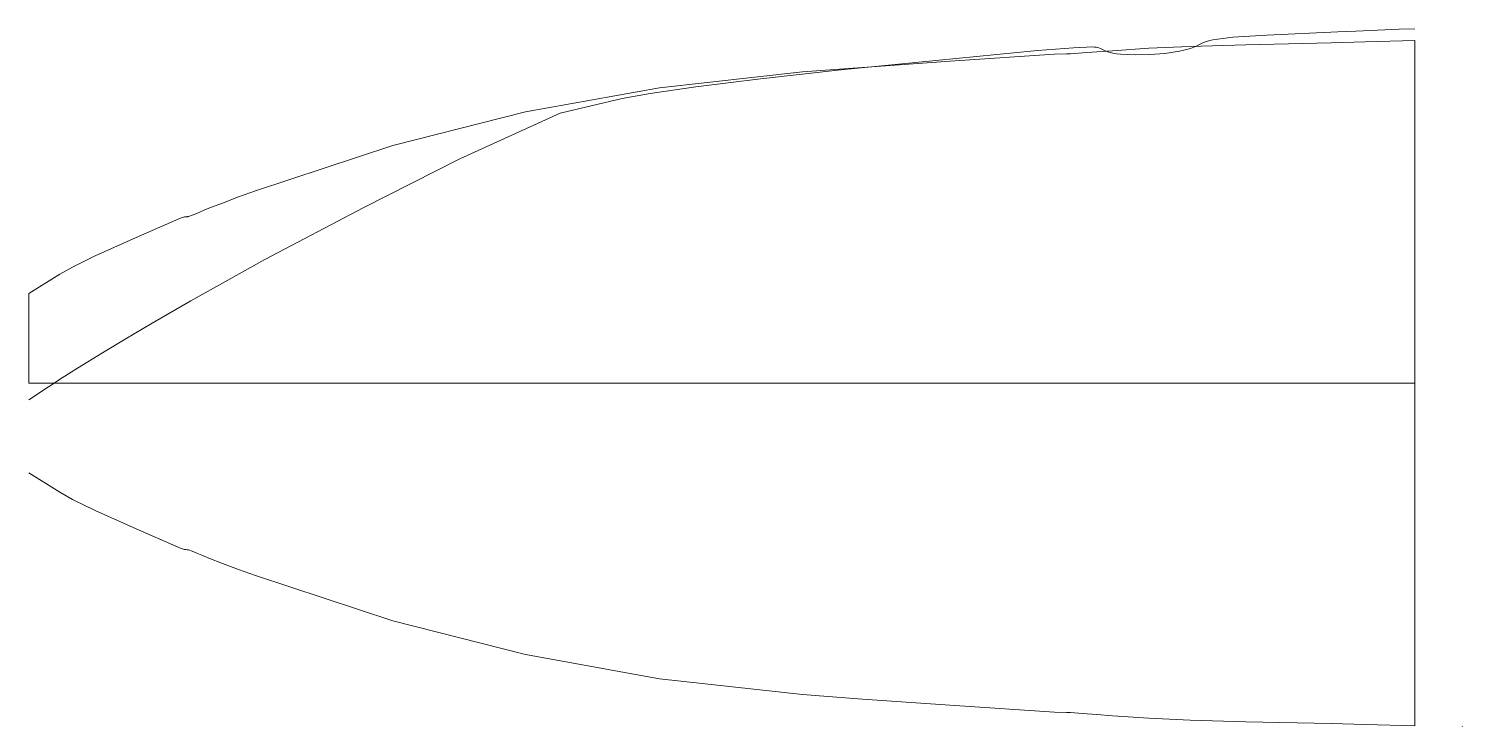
# Model space of a CAD drawing. Extents: x 0 to 18.1, y -4.3 to 4.5.
import ezdxf

# ---------------------------------------------------------------- set-up
doc = ezdxf.new("R2010")
doc.units = 0
doc.layers.get('0').update_dxf_attribs({"linetype": 'CONTINUOUS', "lineweight": 0})

msp = doc.modelspace()

# ---------------------------------------------------------------- linework, layer by layer
at = {"color": 150}
for p, q in [((14.95, 4.337), (15.202, 4.37)), ((15.202, 4.37), (15.63, 4.398)), ((15.63, 4.398), (16.528, 4.437)), ((16.528, 4.437), (16.753, 4.446)), ((16.753, 4.446), (17.026, 4.458)), ((17.026, 4.458), (17.301, 4.47)), ((17.301, 4.47), (17.5, 4.478)), ((11.454, 4.078), (12.737, 4.201)), ((12.737, 4.201), (13.192, 4.238)), ((13.303, 4.171), (13.152, 4.161)), ((13.192, 4.238), (13.436, 4.247)), ((13.483, 4.184), (13.303, 4.171)), ((13.436, 4.247), (13.455, 4.246)), ((13.455, 4.246), (13.475, 4.244)), ((13.475, 4.244), (13.494, 4.24)), ((13.683, 4.2), (13.483, 4.184)), ((13.494, 4.24), (13.512, 4.235)), ((13.512, 4.235), (13.53, 4.228)), ((13.53, 4.228), (13.548, 4.22)), ((13.548, 4.22), (13.592, 4.199)), ((13.592, 4.199), (13.638, 4.182)), ((13.638, 4.182), (13.685, 4.169)), ((14.141, 4.231), (13.683, 4.2)), ((13.685, 4.169), (13.733, 4.159)), ((14.664, 4.254), (14.141, 4.231)), ((14.153, 4.15), (14.342, 4.166)), ((14.342, 4.166), (14.53, 4.193)), ((14.53, 4.193), (14.599, 4.209)), ((14.599, 4.209), (14.667, 4.229)), ((15.367, 4.275), (14.664, 4.254)), ((14.667, 4.229), (14.732, 4.254)), ((14.732, 4.254), (14.796, 4.285)), ((14.796, 4.285), (14.833, 4.302)), ((14.833, 4.302), (14.871, 4.316)), ((14.871, 4.316), (14.91, 4.328)), ((14.91, 4.328), (14.95, 4.337)), ((16.441, 4.3), (15.367, 4.275)), ((16.872, 4.31), (16.441, 4.3)), ((17.5, 4.328), (16.872, 4.31)), ((17.5, 4.328), (17.5, -4.328)), ((10.526, 3.989), (9.768, 3.932)), ((10.251, 3.958), (11.454, 4.078)), ((11.693, 4.07), (10.526, 3.989)), ((12.952, 4.156), (11.693, 4.07)), ((13.103, 4.16), (12.952, 4.156)), ((13.152, 4.161), (13.103, 4.16)), ((13.733, 4.159), (13.782, 4.154)), ((13.782, 4.154), (13.967, 4.146)), ((13.967, 4.146), (14.153, 4.15)), ((9.768, 3.932), (7.963, 3.732)), ((8.421, 3.745), (9.239, 3.846)), ((9.239, 3.846), (10.251, 3.958)), ((7.963, 3.732), (6.27, 3.428)), ((7.491, 3.595), (7.847, 3.659)), ((7.847, 3.659), (8.421, 3.745)), ((6.71, 3.41), (7.491, 3.595)), ((6.27, 3.428), (4.599, 3.001)), ((5.442, 2.833), (6.71, 3.41)), ((4.599, 3.001), (2.863, 2.43)), ((4.231, 2.218), (5.442, 2.833)), ((2.863, 2.43), (2.651, 2.352)), ((2.274, 2.209), (2.184, 2.171)), ((2.447, 2.276), (2.274, 2.209)), ((2.651, 2.352), (2.447, 2.276)), ((2.983, 1.562), (4.231, 2.218)), ((1.926, 2.088), (1.359, 1.84)), ((1.94, 2.093), (1.926, 2.088)), ((1.954, 2.098), (1.94, 2.093)), ((1.969, 2.101), (1.954, 2.098)), ((1.984, 2.102), (1.969, 2.101)), ((1.999, 2.103), (1.984, 2.102)), ((2.004, 2.103), (1.999, 2.103)), ((2.009, 2.104), (2.004, 2.103)), ((2.014, 2.105), (2.009, 2.104)), ((2.019, 2.106), (2.014, 2.105)), ((2.066, 2.123), (2.019, 2.106)), ((2.123, 2.145), (2.066, 2.123)), ((2.184, 2.171), (2.123, 2.145)), ((1.359, 1.84), (0.839, 1.607)), ((0.552, 1.467), (0.393, 1.378)), ((0.839, 1.607), (0.552, 1.467)), ((2.048, 1.042), (2.983, 1.562)), ((0.393, 1.378), (0, 1.133)), ((0, 1.133), (0, 0)), ((1.557, 0.757), (2.048, 1.042)), ((1.219, 0.557), (1.557, 0.757)), ((0.931, 0.383), (1.219, 0.557)), ((0.616, 0.189), (0.931, 0.383)), ((0.424, 0.067), (0.616, 0.189)), ((0.252, -0.044), (0.424, 0.067)), ((0, -0.211), (0.252, -0.044)), ((0.393, -1.378), (0, -1.133)), ((0.552, -1.467), (0.393, -1.378)), ((0.839, -1.607), (0.552, -1.467)), ((1.359, -1.84), (0.839, -1.607)), ((1.926, -2.088), (1.359, -1.84)), ((1.94, -2.093), (1.926, -2.088)), ((1.954, -2.098), (1.94, -2.093)), ((1.969, -2.101), (1.954, -2.098)), ((1.984, -2.102), (1.969, -2.101)), ((1.999, -2.103), (1.984, -2.102)), ((2.004, -2.103), (1.999, -2.103)), ((2.009, -2.104), (2.004, -2.103)), ((2.014, -2.105), (2.009, -2.104)), ((2.019, -2.106), (2.014, -2.105)), ((2.066, -2.123), (2.019, -2.106)), ((2.123, -2.145), (2.066, -2.123)), ((2.184, -2.171), (2.123, -2.145)), ((2.274, -2.209), (2.184, -2.171)), ((2.447, -2.276), (2.274, -2.209)), ((2.651, -2.352), (2.447, -2.276)), ((2.863, -2.43), (2.651, -2.352)), ((4.599, -3.001), (2.863, -2.43)), ((6.27, -3.428), (4.599, -3.001)), ((7.963, -3.732), (6.27, -3.428)), ((9.768, -3.932), (7.963, -3.732)), ((10.526, -3.989), (9.768, -3.932)), ((11.693, -4.07), (10.526, -3.989)), ((12.952, -4.156), (11.693, -4.07)), ((13.103, -4.16), (12.952, -4.156)), ((13.152, -4.161), (13.103, -4.16)), ((13.303, -4.171), (13.152, -4.161)), ((13.483, -4.184), (13.303, -4.171)), ((13.683, -4.2), (13.483, -4.184)), ((14.141, -4.231), (13.683, -4.2)), ((14.664, -4.254), (14.141, -4.231)), ((15.367, -4.275), (14.664, -4.254)), ((16.441, -4.3), (15.367, -4.275)), ((16.872, -4.31), (16.441, -4.3)), ((17.5, -4.328), (16.872, -4.31)), ((18.099, -4.332), (18.096, -4.334))]:
    msp.add_line(p, q, dxfattribs=at)
msp.add_line((17.5, 0), (0, 0))

doc.saveas('drawing.dxf')
